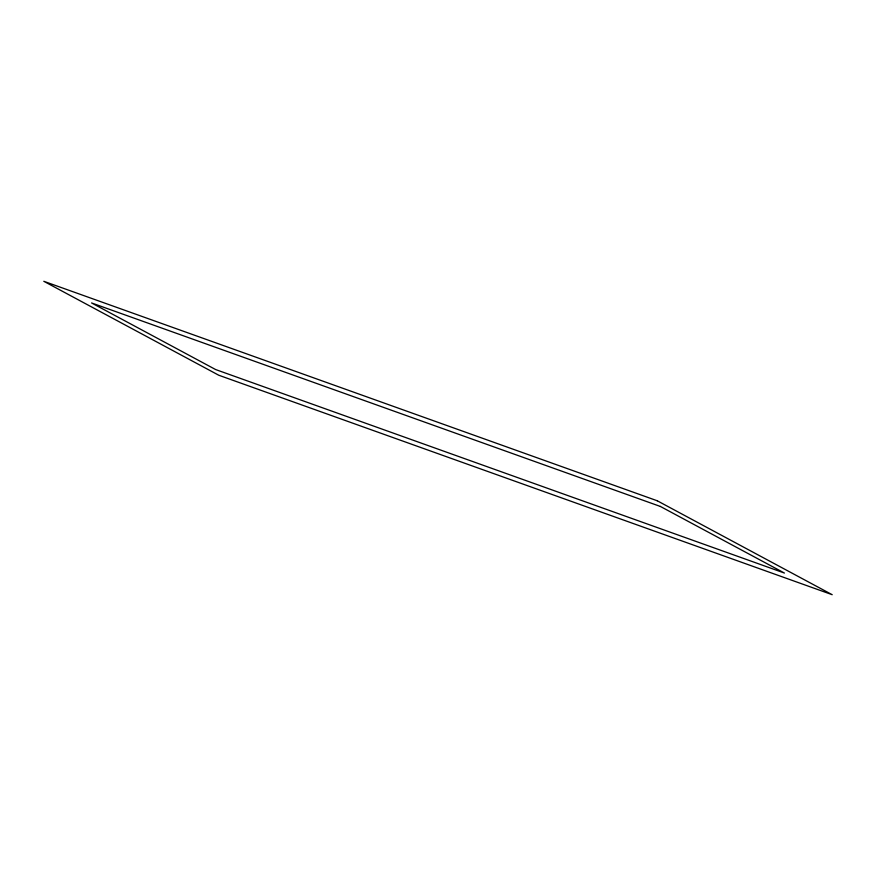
<?xml version="1.0" encoding="UTF-8"?>
<svg xmlns="http://www.w3.org/2000/svg" width="876" height="876" viewBox="0 0 876 876"><rect width="100%" height="100%" fill="white"/><g stroke="black" fill="none" stroke-linecap="round" stroke-linejoin="round"><path stroke-width="1.31" d="M657.252 500.776L43.8 281.295L218.748 375.224L832.2 594.705L657.252 500.776M660.394 506.459L91.575 302.943L215.606 369.541L784.425 573.057L660.394 506.459"/></g></svg>
